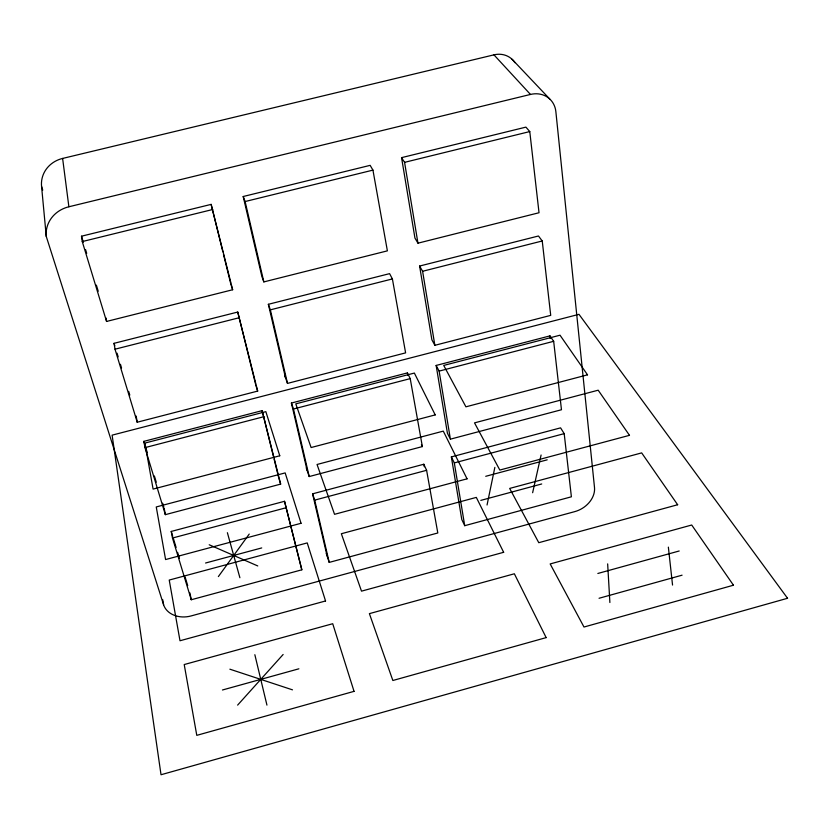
<?xml version="1.0" encoding="UTF-8"?>
<svg xmlns="http://www.w3.org/2000/svg" width="829" height="829" viewBox="0 0 829 829"><rect width="100%" height="100%" fill="white"/><g stroke="black" fill="none" stroke-linecap="round" stroke-linejoin="round"><path stroke-width="1.24" d="M487.048 505.016L494.851 467.38M532.632 492.716L541.099 455.007M218.369 576.58L249.228 534.063M237.622 705.116L283.135 654.485M599.056 598.269L682.08 575.181M597.844 573.471L679.2 550.984M222.452 689.997L298.886 668.806M191.261 599.75L301.829 569.813L284.523 501.296L171.24 531.441L172.484 538.031L191.261 599.75L189.945 592.973M326.274 553.471L329.217 562.394L437.805 532.974L426.603 470.302L423.816 464.24L312.585 493.835L327.072 555.907M464.717 525.69L571.388 496.799L564.197 433.64L560.58 427.857L451.359 456.914L461.774 519.482L464.717 525.69L454.323 462.914L451.359 456.914M480.81 500.384L541.71 483.97M485.732 476.302L547.202 459.826M205.571 563.015L261.726 547.928M172.484 538.031L286.471 507.649M312.585 493.835L314.699 500.125L426.603 470.302M454.323 462.914L564.197 433.64M165.365 514.654L280.658 484.115L262.119 410.645L143.863 441.36L144.971 447.639L165.365 514.654L164.163 508.146M306.284 467.929L309.207 476.551L422.365 446.582L410.22 378.625L407.412 372.905L291.404 403.039L307.103 470.344M450.396 439.163L561.471 409.744L553.668 341.31L549.979 335.88L436.147 365.444L447.422 433.246L450.396 439.163L439.132 371.102L436.147 365.444M144.971 447.639L263.995 416.666M291.404 403.039L293.466 409.008L410.22 378.625M439.132 371.102L553.668 341.31M137.231 422.22L257.674 391.091L237.747 312.046L114.06 343.32L115.013 349.196L137.231 422.22L136.163 416.044M284.596 375.102L287.497 383.392L405.609 352.874L392.397 278.938L389.589 273.643L268.358 304.295L285.445 377.527M434.862 345.31L550.715 315.372L542.239 240.98L538.467 235.996L419.598 266.047L431.868 339.755L434.862 345.31L422.603 271.28L419.598 266.047M115.013 349.196L239.54 317.652M268.358 304.295L270.358 309.849L392.397 278.938M422.603 271.28L542.239 240.98M106.568 321.445L232.648 289.756L211.136 204.38L81.501 236.203L82.258 241.571L106.568 321.445L106.019 317.994M263.84 281.912L387.381 250.855L372.946 170.121L370.148 165.354L243.198 196.514L261.871 276.492L263.84 281.912L245.115 201.54L243.198 196.514M417.951 243.177L539.026 212.742L529.772 131.573L525.918 127.127L401.557 157.645L414.946 238.068L417.951 243.177L404.573 162.349L401.557 157.645M82.258 241.571L212.815 209.478M245.115 201.54L372.946 170.121M404.573 162.349L529.772 131.573M46.269 236.462A31.046 28.31 3.3 0 1 68.88 206.773L530.477 94.444A24.632 21.554 -47.6 0 1 555.865 111.656L594.497 487.442A23.098 17.979 -29.8 0 1 574.756 511.628L191.074 615.947A22.994 18.134 -12 0 1 163.593 604.745L46.269 236.462L41.574 186.442A29.025 26.86 7.9 0 1 62.621 158.432L493.949 54.849A23.057 20.549 -50.6 0 1 514.964 62.703M229.871 669.19L292.482 689.842M209.209 544.777L257.767 565.948M512.073 59.253L549.71 98.972M493.949 54.849L530.477 94.444M421.433 444.593L422.365 446.582M230.876 284.264L232.648 289.756M255.819 385.174L257.674 391.091M41.574 186.442L42.735 190.142M279.052 478.893L280.658 484.115M301.829 569.813L284.523 501.296M81.501 236.203L83.356 242.317M85.584 249.653L86.703 253.322M96.371 285.114L98.226 291.238M114.06 343.32L114.806 345.786M117.055 353.185L118.184 356.874M120.433 364.273L121.552 367.972M128.671 391.392L129.79 395.091M143.863 441.36L145.365 446.313M146.122 448.79L147.241 452.499M154.391 475.991L156.267 482.177M162.66 503.193L163.79 506.902M171.24 531.441L172.743 536.363M173.489 538.829L176.111 547.441M177.603 552.363L179.468 558.518M185.085 576.974L187.706 585.595M227.384 532.695L239.892 577.73M211.136 204.38L222.856 251.819M223.478 254.306L230.566 283.021M237.747 312.046L255.519 383.931M262.119 410.645L273.497 456.696M274.119 459.183L278.731 477.846M254.845 654.703L266.938 705.116M270.358 309.849L287.497 383.392M293.466 409.008L309.207 476.551M314.699 500.125L329.217 562.394M407.412 372.905L407.868 375.413M423.816 464.24L424.272 466.789M162.743 599.719L163.593 604.745M62.621 158.432L68.88 206.773M549.979 335.88L550.269 338.45M668.361 547.13L672.547 585.056M607.657 563.886L609.885 602.517M787.55 598.269L161.023 774.742L112.112 435.152L578.974 314.326L787.55 598.269M354.045 691.355L196.784 735.354L184.214 664.547L332.719 623.719L354.045 691.355M546.156 637.615L392.853 680.505L369.392 613.636L514.353 573.782L546.156 637.615M733.468 585.212L583.989 627.025L550.166 563.938L691.707 525.016L733.468 585.212M325.548 600.973L179.997 640.755L169.23 580.062L307.238 542.912L325.548 600.973M503.649 552.301L361.506 591.15L341.351 533.731L476.312 497.4L503.649 552.301M677.645 504.747L538.777 542.694L509.669 488.426L641.667 452.893L677.645 504.747M301.051 523.286L165.593 559.554L156.256 506.954L285.166 472.903L301.051 523.286M467.059 478.83L334.543 514.312L317.051 464.478L443.287 431.121L467.059 478.83M629.491 435.329L499.825 470.053L474.52 422.873L598.175 390.2L629.491 435.329M279.767 455.784L153.096 489.1L144.93 443.08L265.85 411.65L279.767 455.784M435.215 414.904L311.113 447.536L295.787 403.868L414.365 373.06L435.215 414.904M587.523 374.843L465.919 406.821L443.722 365.423L560.021 335.206L587.523 374.843"/></g></svg>
